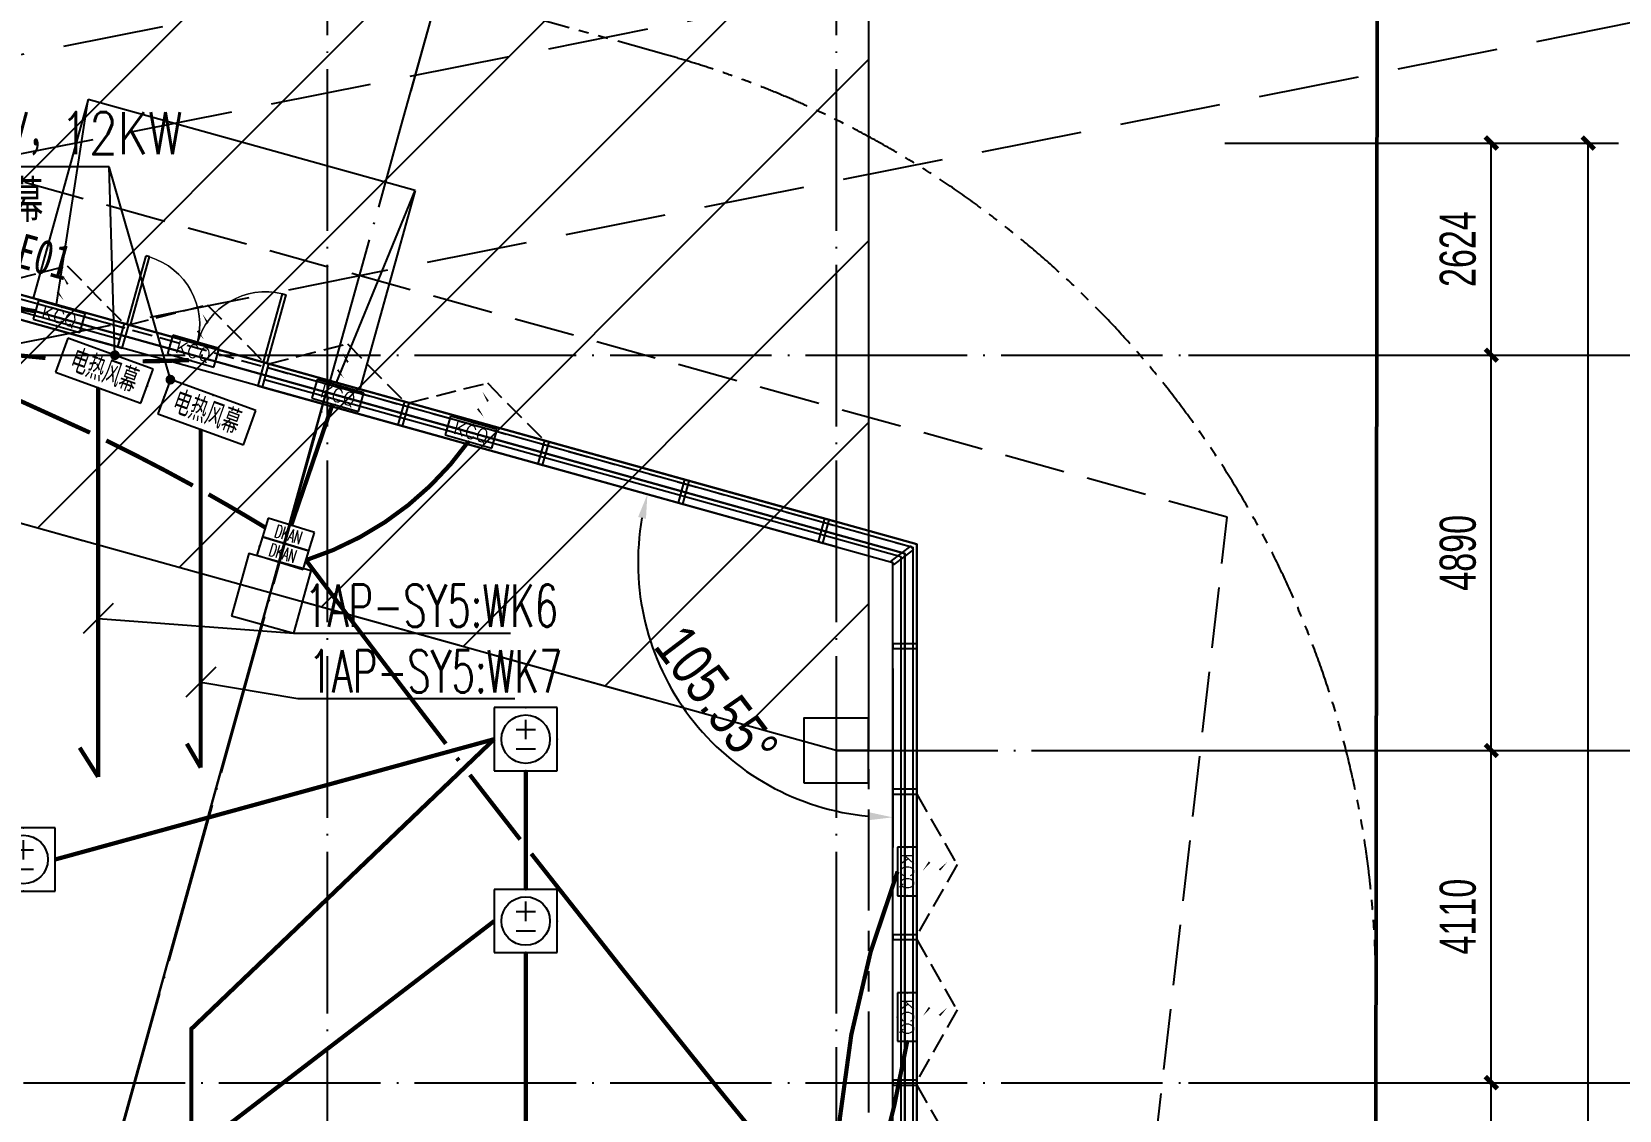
# Model space of a CAD drawing. Extents: x -233336 to 840473, y -28113 to 330904.
# Drawn here: x 105943 to 125593, y 31460 to 44801 of the extents above; entities that cross this region are included whole.
import ezdxf
from ezdxf.enums import TextEntityAlignment as Align
from ezdxf.xclip import XClip

# ---------------------------------------------------------------- set-up
doc = ezdxf.new("R2010")
doc.units = 0
doc.header["$LTSCALE"] = 1000
doc.header["$XCLIPFRAME"] = 2
for name, pattern in [('104-14# 核心筒$0$DOTE', [2.42, 2, -0.2, 0.02, -0.2]), ('14#楼幕墙$0$DASH', [0.35, 0.25, -0.1]), ('DASH', [0.35, 0.25, -0.1]), ('X-104 14#平面$0$$0$DASH', [0.35, 0.25, -0.1]), ('X-104 14#平面$0$109 3#平面$0$DASH', [0.35, 0.25, -0.1]), ('X-104 14#平面$0$DASH', [0.35, 0.25, -0.1]), ('X-104 14#平面$0$PHANTOM2', [1.25, 0.625, -0.125, 0.125, -0.125, 0.125, -0.125])]:
    doc.linetypes.add(name, pattern=pattern)
doc.layers.get('0').update_dxf_attribs({"linetype": 'CONTINUOUS'})
doc.layers.get('Defpoints').update_dxf_attribs({"linetype": 'CONTINUOUS'})
for name, color, linetype in [('104-14# 核心筒$0$01-标注_轴线坐标', 8, 'CONTINUOUS'), ('104-14# 核心筒$0$A_AXIS-轴线', 8, '104-14# 核心筒$0$DOTE'), ('104-14# 核心筒$0$A_STR-砼柱', 8, 'CONTINUOUS'), ('14#楼幕墙$0$A-C_玻璃幕墙', 8, 'CONTINUOUS'), ('14#楼幕墙$0$A-C_窗', 8, 'CONTINUOUS'), ('14#楼幕墙$0$A-C_门', 8, 'CONTINUOUS'), ('DIM-动力', 80, 'CONTINUOUS'), ('DIM-插座', 80, 'CONTINUOUS'), ('EQUIP-动力', 80, 'CONTINUOUS'), ('WIRE-动力控制', 160, 'DASH'), ('WIRE-插座', 160, 'CONTINUOUS'), ('X-104 14#平面$0$01-标注_尺寸', 8, 'CONTINUOUS'), ('X-104 14#平面$0$02-TEXT_标注', 9, 'CONTINUOUS'), ('X-104 14#平面$0$02-TEXT_门窗', 9, 'CONTINUOUS'), ('X-104 14#平面$0$A-C_玻璃幕墙', 8, 'CONTINUOUS'), ('X-104 14#平面$0$A-C_门', 8, 'CONTINUOUS'), ('X-104 14#平面$0$A-E_楼梯', 8, 'CONTINUOUS'), ('X-104 14#平面$0$A-O_屋面', 8, 'CONTINUOUS'), ('X-104 14#平面$0$A-SUR_吊顶', 8, 'CONTINUOUS'), ('X-104 14#平面$0$A-TECH_结构', 8, 'CONTINUOUS'), ('X-104 14#平面$0$A_STR-砼柱', 8, 'CONTINUOUS')]:
    doc.layers.add(name, color=color, linetype=linetype)
doc.layers.add('14#楼幕墙$0$04-不打印_辅助线', color=8, linetype='CONTINUOUS', plot=False)
doc.layers.add('X-104 14#平面$0$降板', color=8, linetype='CONTINUOUS', plot=False)
doc.layers.add('X-104 14#平面$0$000套内', color=8, linetype='CONTINUOUS', lineweight=30)
doc.layers.add('X-104 14#平面$0$road', color=8, linetype='CONTINUOUS', lineweight=50)
doc.styles.add('104-14# 核心筒$0$_TCH_DIM_T3', font='ros.shx', dxfattribs={"width": 0.705882, "bigfont": 'jd.shx'})
doc.styles.add('_TEL_DIM', font='ROMANS2', dxfattribs={"width": 0.8, "height": 3.5, "bigfont": 'HZDF2'})
doc.styles.get("Standard").update_dxf_attribs({"font": 'GBENOR', "bigfont": 'GBCBIG'})
doc.styles.add('X-104 14#平面$0$_TCH_DIM_T3', font='ros.shx', dxfattribs={"width": 0.8, "bigfont": 'jd.shx'})
doc.styles.add('X-104 14#平面$0$_TCH_WINDOW', font='STXIHEI.TTF', dxfattribs={"width": 0.75, "height": 3.5})
doc.dimstyles.new('104-14# 核心筒$0$_TCH_ARCH&&150', dxfattribs={"dimtxt": 446.25, "dimasz": 150, "dimexe": 375, "dimexo": 450, "dimgap": 189.375, "dimtad": 1, "dimdec": 0, "dimzin": 0, "dimdsep": 46, "dimtxsty": '104-14# 核心筒$0$_TCH_DIM_T3', "dimblk": '104-14# 核心筒$0$_ArchTick', "dimcen": 0.09, "dimclrt": 7, "dimazin": 2, "dimtfac": 1, "dimtdec": 0, "dimtix": 1, "dimtmove": 2, "dimatfit": 3, "dimfxl": 0, "dimtolj": 1, "dimtzin": 0, "dimarcsym": 0})
doc.dimstyles.new('X-104 14#平面$0$_TCH_ARROW&&150', dxfattribs={"dimtxt": 525, "dimasz": 300, "dimexe": 375, "dimexo": 450, "dimgap": 150, "dimtad": 1, "dimdec": 0, "dimzin": 0, "dimdsep": 46, "dimtxsty": 'X-104 14#平面$0$_TCH_DIM_T3', "dimcen": 0.09, "dimclrt": 7, "dimazin": 2, "dimtfac": 1, "dimtdec": 0, "dimtix": 1, "dimtmove": 2, "dimatfit": 3, "dimfxl": 0, "dimtolj": 1, "dimtzin": 0, "dimarcsym": 0})

# ---------------------------------------------------------------- blocks, each defined once
blk = doc.blocks.new('14#楼幕墙$0$A$C38D07553')
blk.add_lwpolyline([(-60, -300), (0, -300), (0, 0), (-60, 0)], close=True)
blk = doc.blocks.new('14#楼幕墙$0$A$C385D642F')
for p, rotation in [((107006, 41804), 164.4518981662328), ((108740, 41321), 164.4518981662328), ((110475, 40839), 164.4518981662328), ((112209, 40356), 164.4518981662328), ((113943, 39874), 164.4518981662328), ((115677, 39391), 164.4518981662328), ((116582, 39158), 127.2259490831058), ((116600, 38130), 90), ((116600, 36330), 90), ((116600, 34530), 90), ((116600, 32730), 90)]:
    blk.add_blockref('14#楼幕墙$0$A$C38D07553', p, dxfattribs=dict(rotation=rotation))
blk = doc.blocks.new('14#楼幕墙$0$A$C22714246')
at = {"linetype": '14#楼幕墙$0$DASH'}
blk.add_lwpolyline([(1740, 497), (870, 0), (0, 497)], dxfattribs=at)
at = {"layer": '14#楼幕墙$0$A-C_玻璃幕墙', "color": 1}
blk.add_lwpolyline([(899, 122, 0, 25, 0), (802, 217, 0, 0, 0), (900, 340, 25, 0, 0), (796, 422, 0, 0, 0)], format="xyseb", dxfattribs=at)
blk = doc.blocks.new('14#楼幕墙$0$$DorLib2D$00000002')
for p, q in [((-0.5, 0), (-0.5, 0.4875)), ((-0.475, 0.4875), (-0.5, 0.4875)), ((-0.475, 0), (-0.475, 0.4875)), ((0.475, 0), (0.475, 0.4875)), ((0.475, 0.4875), (0.5, 0.4875)), ((0.5, 0), (0.5, 0.4875)), ((-0.5, 0), (-0.475, 0)), ((0.5, 0), (0.475, 0))]:
    blk.add_line(p, q)
at = {"lineweight": 13}
for centre, start, end in [((-0.4875, 0), 0, 88.53072), ((0.4875, 0), 91.46928, 180)]:
    blk.add_arc(centre, 0.4875, start, end, dxfattribs=at)
blk = doc.blocks.new('14#楼幕墙')
at = {"layer": '14#楼幕墙$0$A-C_玻璃幕墙'}
for p, q in [((99065, 43424), (116900, 38462)), ((101021, 42673), (107033, 41000)), ((101062, 42817), (107073, 41144)), ((100995, 42576), (107006, 40904)), ((108825, 40501), (116700, 38310)), ((108865, 40646), (116850, 38424)), ((108798, 40405), (116600, 38234)), ((116850, 38424), (116850, 26430)), ((116900, 38462), (116900, 10380)), ((116600, 20970), (116600, 38234)), ((116700, 38310), (116700, 26430))]:
    blk.add_line(p, q, dxfattribs=at)
at = {"layer": '14#楼幕墙$0$04-不打印_辅助线', "rotation": 164.451898166205}
blk.add_blockref('14#楼幕墙$0$A$C22714246', (108954, 41188), dxfattribs=at)
at = {"layer": '14#楼幕墙$0$A-C_玻璃幕墙'}
blk.add_blockref('14#楼幕墙$0$A$C385D642F', (0, -900), dxfattribs=at)
at = {"layer": '14#楼幕墙$0$A-C_窗'}
for p, rotation in [((107220, 41671), 164.4518981662085), ((110688, 40706), 164.4518981662085), ((112422, 40223), 164.4518981662085), ((117397, 33630), 90), ((117397, 31830), 90), ((117397, 30030), 90)]:
    blk.add_blockref('14#楼幕墙$0$A$C22714246', p, dxfattribs=dict(at, rotation=rotation))
at = {"layer": '14#楼幕墙$0$A-C_门', "xscale": -1800, "yscale": -1800, "zscale": 100, "rotation": 164.4499999999938}
blk.add_blockref('14#楼幕墙$0$$DorLib2D$00000002', (107990, 40941), dxfattribs=at)
blk = doc.blocks.new('104-14# 核心筒$0$_ArchTick')
at = {"color": 0, "linetype": 'ByBlock', "const_width": 0.4}
blk.add_lwpolyline([(-0.5, -0.5), (0.5, 0.5)], dxfattribs=at)
blk = doc.blocks.new('*D289')
at = {"layer": '104-14# 核心筒$0$01-标注_轴线坐标', "color": 0, "lineweight": -2}
for p, q in [((120710, 43424), (125585, 43424)), ((125210, -2200), (125210, 43424)), ((120710, -2200), (125585, -2200))]:
    blk.add_line(p, q, dxfattribs=at)
at = {"layer": 'Defpoints', "color": 0}
for p in [(120260, 43424), (125210, 43424), (120260, -2200)]:
    blk.add_point(p, dxfattribs=at)
at = {"layer": '104-14# 核心筒$0$01-标注_轴线坐标', "color": 0, "lineweight": -2, "xscale": 150, "yscale": 150, "zscale": 150}
for p, rotation in [((125210, 43424), 90), ((125210, -2200), 270)]:
    blk.add_blockref('104-14# 核心筒$0$_ArchTick', p, dxfattribs=dict(at, rotation=rotation))
at = {"layer": '104-14# 核心筒$0$01-标注_轴线坐标', "color": 7, "insert": (124797, 20612), "char_height": 446.2, "attachment_point": 5, "rotation": 90, "style": '104-14# 核心筒$0$_TCH_DIM_T3'}
blk.add_mtext('\\A1;45624', dxfattribs=at)
blk = doc.blocks.new('*D298')
at = {"layer": '104-14# 核心筒$0$01-标注_轴线坐标', "color": 0, "lineweight": -2}
for p, q in [((120710, 31800), (124385, 31800)), ((124010, 29185), (124010, 31800)), ((120710, 29185), (124385, 29185))]:
    blk.add_line(p, q, dxfattribs=at)
at = {"layer": 'Defpoints', "color": 0}
for p in [(120260, 31800), (124010, 31800), (120260, 29185)]:
    blk.add_point(p, dxfattribs=at)
at = {"layer": '104-14# 核心筒$0$01-标注_轴线坐标', "color": 0, "lineweight": -2, "xscale": 150, "yscale": 150, "zscale": 150}
for p, rotation in [((124010, 31800), 90), ((124010, 29185), 270)]:
    blk.add_blockref('104-14# 核心筒$0$_ArchTick', p, dxfattribs=dict(at, rotation=rotation))
at = {"layer": '104-14# 核心筒$0$01-标注_轴线坐标', "color": 7, "insert": (123597, 30492), "char_height": 446.2, "attachment_point": 5, "rotation": 90, "style": '104-14# 核心筒$0$_TCH_DIM_T3'}
blk.add_mtext('\\A1;2615', dxfattribs=at)
blk = doc.blocks.new('*D299')
at = {"layer": '104-14# 核心筒$0$01-标注_轴线坐标', "color": 0, "lineweight": -2}
for p, q in [((120710, 35910), (124385, 35910)), ((124010, 31800), (124010, 35910)), ((120710, 31800), (124385, 31800))]:
    blk.add_line(p, q, dxfattribs=at)
at = {"layer": 'Defpoints', "color": 0}
for p in [(120260, 35910), (124010, 35910), (120260, 31800)]:
    blk.add_point(p, dxfattribs=at)
at = {"layer": '104-14# 核心筒$0$01-标注_轴线坐标', "color": 0, "lineweight": -2, "xscale": 150, "yscale": 150, "zscale": 150}
for p, rotation in [((124010, 35910), 90), ((124010, 31800), 270)]:
    blk.add_blockref('104-14# 核心筒$0$_ArchTick', p, dxfattribs=dict(at, rotation=rotation))
at = {"layer": '104-14# 核心筒$0$01-标注_轴线坐标', "color": 7, "insert": (123597, 33855), "char_height": 446.2, "attachment_point": 5, "rotation": 90, "style": '104-14# 核心筒$0$_TCH_DIM_T3'}
blk.add_mtext('\\A1;4110', dxfattribs=at)
blk = doc.blocks.new('*D300')
at = {"layer": '104-14# 核心筒$0$01-标注_轴线坐标', "color": 0, "lineweight": -2}
for p, q in [((120710, 40800), (124385, 40800)), ((124010, 35910), (124010, 40800)), ((120710, 35910), (124385, 35910))]:
    blk.add_line(p, q, dxfattribs=at)
at = {"layer": 'Defpoints', "color": 0}
for p in [(120260, 40800), (124010, 40800), (120260, 35910)]:
    blk.add_point(p, dxfattribs=at)
at = {"layer": '104-14# 核心筒$0$01-标注_轴线坐标', "color": 0, "lineweight": -2, "xscale": 150, "yscale": 150, "zscale": 150}
for p, rotation in [((124010, 40800), 90), ((124010, 35910), 270)]:
    blk.add_blockref('104-14# 核心筒$0$_ArchTick', p, dxfattribs=dict(at, rotation=rotation))
at = {"layer": '104-14# 核心筒$0$01-标注_轴线坐标', "color": 7, "insert": (123597, 38355), "char_height": 446.2, "attachment_point": 5, "rotation": 90, "style": '104-14# 核心筒$0$_TCH_DIM_T3'}
blk.add_mtext('\\A1;4890', dxfattribs=at)
blk = doc.blocks.new('*D301')
at = {"layer": '104-14# 核心筒$0$01-标注_轴线坐标', "color": 0, "lineweight": -2}
for p, q in [((120710, 43424), (124385, 43424)), ((124010, 40800), (124010, 43424)), ((120710, 40800), (124385, 40800))]:
    blk.add_line(p, q, dxfattribs=at)
at = {"layer": 'Defpoints', "color": 0}
for p in [(120260, 43424), (124010, 43424), (120260, 40800)]:
    blk.add_point(p, dxfattribs=at)
at = {"layer": '104-14# 核心筒$0$01-标注_轴线坐标', "color": 0, "lineweight": -2, "xscale": 150, "yscale": 150, "zscale": 150}
for p, rotation in [((124010, 43424), 90), ((124010, 40800), 270)]:
    blk.add_blockref('104-14# 核心筒$0$_ArchTick', p, dxfattribs=dict(at, rotation=rotation))
at = {"layer": '104-14# 核心筒$0$01-标注_轴线坐标', "color": 7, "insert": (123597, 42112), "char_height": 446.2, "attachment_point": 5, "rotation": 90, "style": '104-14# 核心筒$0$_TCH_DIM_T3'}
blk.add_mtext('\\A1;2624', dxfattribs=at)
blk = doc.blocks.new('_FZHK')
blk.add_lwpolyline([(-0.5, -0.5), (0.5, -0.5), (0.5, 0.5), (-0.5, 0.5)], close=True)
blk = doc.blocks.new('*D302')
at = {"layer": '104-14# 核心筒$0$01-标注_轴线坐标', "color": 0, "lineweight": -2}
for p, q in [((86294, 50843), (87601, 55539)), ((87500, 55178), (111844, 48405)), ((110638, 44069), (111944, 48766))]:
    blk.add_line(p, q, dxfattribs=at)
at = {"layer": 'Defpoints', "color": 0}
for p in [(86174, 50409), (111844, 48405), (110517, 43636)]:
    blk.add_point(p, dxfattribs=at)
at = {"layer": '104-14# 核心筒$0$01-标注_轴线坐标', "color": 0, "lineweight": -2, "xscale": 150, "yscale": 150, "zscale": 150}
for p, rotation in [((87500, 55178), 164.4518973649167), ((111844, 48405), 344.4518973649167)]:
    blk.add_blockref('104-14# 核心筒$0$_ArchTick', p, dxfattribs=dict(at, rotation=rotation))
at = {"layer": '104-14# 核心筒$0$01-标注_轴线坐标', "color": 7, "insert": (99783, 52189), "char_height": 446.2, "attachment_point": 5, "rotation": 344.4519, "style": '104-14# 核心筒$0$_TCH_DIM_T3'}
blk.add_mtext('\\A1;25268', dxfattribs=at)
blk = doc.blocks.new('*D305')
at = {"layer": '104-14# 核心筒$0$01-标注_轴线坐标', "color": 0, "lineweight": -2}
for p, q in [((101239, 46685), (102224, 50225)), ((102123, 49864), (111522, 47249)), ((110638, 44069), (111623, 47610))]:
    blk.add_line(p, q, dxfattribs=at)
at = {"layer": 'Defpoints', "color": 0}
for p in [(111522, 47249), (101118, 46251), (110517, 43636)]:
    blk.add_point(p, dxfattribs=at)
at = {"layer": '104-14# 核心筒$0$01-标注_轴线坐标', "color": 0, "lineweight": -2, "xscale": 150, "yscale": 150, "zscale": 150}
for p, rotation in [((102123, 49864), 164.4518973650898), ((111522, 47249), 344.4518973650898)]:
    blk.add_blockref('104-14# 核心筒$0$_ArchTick', p, dxfattribs=dict(at, rotation=rotation))
at = {"layer": '104-14# 核心筒$0$01-标注_轴线坐标', "color": 7, "insert": (106933, 48954), "char_height": 446.2, "attachment_point": 5, "rotation": 344.4519, "style": '104-14# 核心筒$0$_TCH_DIM_T3'}
blk.add_mtext('\\A1;9756', dxfattribs=at)
blk = doc.blocks.new('X-104 14#平面$0$A$C37635F05')
at = {"layer": 'X-104 14#平面$0$A_STR-砼柱'}
blk.add_lwpolyline([(0, 38429), (-16626, 43055), (-19582, 32432), (-19871, 32512), (-16835, 43424), (0, 38740)], close=True, dxfattribs=at)
blk = doc.blocks.new('*D198')
at = {"layer": 'Defpoints', "color": 0}
for p in [(115771, 38465), (116600, 38234), (116600, 37373), (113632, 37175)]:
    blk.add_point(p, dxfattribs=at)
at = {"layer": 'X-104 14#平面$0$01-标注_尺寸', "color": 0, "lineweight": -2}
for p, q in [((115337, 38586), (113203, 39180)), ((116600, 36923), (116600, 34708))]:
    blk.add_line(p, q, dxfattribs=at)
blk.add_arc((116600, 38234), 3152, 169.9077, 264.5442, dxfattribs=at)
at = {"layer": 'X-104 14#平面$0$01-标注_尺寸', "color": 0}
for points in [[(113449, 38798), (113546, 38775), (113564, 39079)], [(116303, 35147), (116298, 35047), (116600, 35083)]]:
    blk.add_solid(points, dxfattribs=at)
at = {"layer": 'X-104 14#平面$0$01-标注_尺寸', "color": 7, "insert": (114419, 36577), "char_height": 525, "attachment_point": 5, "rotation": 307.2259, "style": 'X-104 14#平面$0$_TCH_DIM_T3'}
blk.add_mtext('\\A1;105.55%%d', dxfattribs=at)
blk = doc.blocks.new('X-104 14#平面$0$$DorLib2D$00000002')
for p, q in [((-0.5, 0), (-0.5, 0.4875)), ((-0.475, 0.4875), (-0.5, 0.4875)), ((-0.475, 0), (-0.475, 0.4875)), ((0.475, 0), (0.475, 0.4875)), ((0.475, 0.4875), (0.5, 0.4875)), ((0.5, 0), (0.5, 0.4875)), ((-0.5, 0), (-0.475, 0)), ((0.5, 0), (0.475, 0))]:
    blk.add_line(p, q)
at = {"lineweight": 13}
for centre, start, end in [((-0.4875, 0), 0, 88.53072), ((0.4875, 0), 91.46928, 180)]:
    blk.add_arc(centre, 0.4875, start, end, dxfattribs=at)
blk = doc.blocks.new('$equip$00001344')
for p, q in [((0.65, 0.65), (-0.65, 0.65)), ((-0.65, 0.65), (-0.65, -0.65)), ((0, 0), (0, 0.4)), ((0.65, -0.65), (0.65, 0.65)), ((-0.2, 0.2), (0.2, 0.2)), ((-0.2, -0.2), (0.2, -0.2)), ((-0.65, -0.65), (0.65, -0.65))]:
    blk.add_line(p, q)
blk.add_circle((0, 0), 0.5)
for p in [(0, 0.65), (-0.65, 0), (0.65, 0), (0, -0.65)]:
    blk.add_point(p)
at = {"flags": 9}
blk.add_attdef('A', (0, 0), '', height=0.00002, dxfattribs=at)
blk = doc.blocks.new('$equip$00001816')
for p, q in [((0.75, 0.6), (-0.75, 0.6)), ((-0.75, 0.6), (-0.75, 0)), ((0.75, 0), (0.75, 0.6)), ((-0.75, 0), (0.75, 0))]:
    blk.add_line(p, q)
for p in [(0, 0.6), (-0.75, 0.3), (0.75, 0.3), (0, 0)]:
    blk.add_point(p)
at = {"color": 7, "style": '_TEL_DIM'}
blk.add_attdef('$TEXT$', text='', height=0.4, dxfattribs=at).set_placement((0, 0.3), align=Align.MIDDLE_CENTER)
at = {"color": 7, "style": '_TEL_DIM', "flags": 1}
blk.add_attdef('A', text='', height=0.00002, dxfattribs=at).set_placement((0, 0), align=Align.MIDDLE_CENTER)
blk = doc.blocks.new('104-14# 核心筒')
at = {"layer": '104-14# 核心筒$0$01-标注_轴线坐标'}
for p, q in [((110517.7, 43638.1), (112126, 49418.5)), ((120259.9, 40800), (126259.9, 40800)), ((120259.9, 35910.4), (126259.9, 35910.4)), ((120259.9, 31800), (126259.9, 31800))]:
    blk.add_line(p, q, dxfattribs=at)
at = {"layer": '104-14# 核心筒$0$A_AXIS-轴线'}
for p, q in [((109600, 54018.4), (109600, -8545.1)), ((115900, 54018.4), (115900, -8545.1)), ((115900, 35910.4), (84750.2, 44577.1)), ((104400, 21650), (110517.1, 43636)), ((-24839, 40800), (120259.9, 40800)), ((-24839, 31800), (120259.9, 31800))]:
    blk.add_line(p, q, dxfattribs=at)
blk.add_lwpolyline([(115900, 35910.4), (120259.9, 35910.4)], dxfattribs=at)
at = {"layer": '104-14# 核心筒$0$A_STR-砼柱', "xscale": 800.0000000000091, "yscale": 800.0000000000091, "zscale": 800.0000000000091, "rotation": 344.4518973650896}
blk.add_blockref('_FZHK', (108908.8, 37855.5), dxfattribs=at)
at = {"layer": '104-14# 核心筒$0$A_STR-砼柱', "xscale": 800, "yscale": 800, "zscale": 800}
blk.add_blockref('_FZHK', (115900, 35910.4), dxfattribs=at)
at = {"layer": '104-14# 核心筒$0$01-标注_轴线坐标'}
for p1, p2, distance, text, picture, middle in [((86173.5, 50409), (110517.1, 43636), 4950, '25268', '*D302', (99782.7, 52188.8)), ((101117.9, 46251.1), (110517.1, 43636), 3750, '9756', '*D305', (106933.3, 48953.7)), ((120259.9, -2200), (120259.9, 43424.4), -4950, '45624', '*D289', (124797.4, 20612.2)), ((120259.9, 40800), (120259.9, 43424.4), -3750, '2624', '*D301', (123597.4, 42112.2)), ((120259.9, 35910.4), (120259.9, 40800), -3750, '4890', '*D300', (123597.4, 38355.2)), ((120259.9, 31800), (120259.9, 35910.4), -3750, '4110', '*D299', (123597.4, 33855.2)), ((120259.9, 29184.9), (120259.9, 31800), -3750, '2615', '*D298', (123597.4, 30492.4))]:
    dim = blk.add_aligned_dim(p1=p1, p2=p2, distance=distance, text=text, dimstyle='104-14# 核心筒$0$_TCH_ARCH&&150', dxfattribs=at)
    dim.commit()
    dim.dimension.update_dxf_attribs({"geometry": picture, "text_midpoint": middle})
blk = doc.blocks.new('X-104 14#平面')
at = {"layer": 'X-104 14#平面$0$降板'}
h = blk.add_hatch(dxfattribs=at)
h.set_pattern_fill('ANSI31', color=256, scale=1000)
h.set_pattern_definition([(45, (0, 0), (-1122.532, 1122.532), [])])
h.paths.add_polyline_path([(86400, 51400), (92100, 51400), (92100, 55283.2), (94608.8, 59227.5), (104902.6, 52680), (116300, 52680), (116300, 35910.4), (115900, 35910.4), (99509.6, 40470.7), (97097.2, 31800), (84844.4, 35209.1), (86191.6, 40051.1), (83500, 40800), (86400, 48900)])
at = {"layer": 'X-104 14#平面$0$000套内'}
for points in [[(96133, 32326.4), (85535.9, 35276.2), (87132.4, 41014.3), (83542.7, 42013), (76213.2, 35359.5), (78361.9, 32992.5), (77623.6, 32254.2), (95700, 14177.8), (95700, 21400), (113750, 21400), (113750, 26000), (116750.2, 26000), (116750.2, 38348.2), (99169.4, 43239.7)], [(116750.2, 38348.2), (109586.6, 40341.4), (104316.5, 21400), (113750, 21400), (113750, 26000), (116750.2, 26000)]]:
    blk.add_lwpolyline(points, close=True, dxfattribs=at)
at = {"layer": 'X-104 14#平面$0$02-TEXT_标注', "linetype": 'X-104 14#平面$0$DASH', "ltscale": 5}
for points in [[(99474, 43258.8), (130781.1, 49484.6)], [(102044.3, 42543.6), (133351.4, 48769.5)], [(132660.8, 46287.2), (101353.7, 40061.4)]]:
    blk.add_lwpolyline(points, dxfattribs=at)
at = {"layer": 'X-104 14#平面$0$A-C_玻璃幕墙'}
blk.add_lwpolyline([(-1359, -2200), (108091.7, -2200), (111291.5, 2370.2), (113380.4, 907.7), (115789.3, 4348.2), (113700.6, 5810.6), (116900.2, 10380.5), (116900.2, 38462.2), (99065.1, 43424.4), (96015.6, 32464.2), (85707.2, 35332.3), (87317.1, 41118.6), (83503.2, 42179.7), (66340.6, 26600), (4762.5, 26600)], close=True, dxfattribs=at)
at = {"layer": 'X-104 14#平面$0$A-E_楼梯'}
for p, q in [((106643, 43962.9), (105959.5, 41506.2)), ((106248.5, 41425.8), (106643, 43962.9)), ((110689.3, 42837.1), (106643, 43962.9)), ((109716.8, 40460.8), (110689.3, 42837.1)), ((110689.3, 42837.1), (110005.8, 40380.4)), ((110005.8, 40380.4), (105959.5, 41506.2))]:
    blk.add_line(p, q, dxfattribs=at)
at = {"layer": 'X-104 14#平面$0$A-O_屋面', "linetype": 'X-104 14#平面$0$PHANTOM2', "ltscale": 2}
blk.add_lwpolyline([(116300, 1125.5), (112466, -2800), (-12111.5, -2800), (-10903.8, 3413.1), (-11202.5, 3471.2), (-4857, 36100), (58808.6, 36100), (74837.7, 49550), (86050, 49550), (86050, 51700), (92100, 51702), (92100, 55283.2), (94608.8, 59227.5), (95621.4, 58583.5), (95782.4, 58836.6), (99791.5, 56286.5), (107067.8, 54161.9), (111100, 54161.9), (111100, 52680), (116300, 52680)], close=True, dxfattribs=at)
at = {"layer": 'X-104 14#平面$0$A-SUR_吊顶', "linetype": 'X-104 14#平面$0$PHANTOM2'}
blk.add_line((113798.1, 44515.2), (105008, 46960.9), dxfattribs=at)
at = {"layer": 'X-104 14#平面$0$A-SUR_吊顶', "linetype": 'X-104 14#平面$0$109 3#平面$0$DASH', "ltscale": 3}
blk.add_lwpolyline([(109062.3, -4432.1), (119297.3, 10714.5), (117562.9, 11100.5), (120741.8, 38794.6), (99426.9, 44725), (92631.2, 20300), (86987.2, 20300), (86987.2, 21500), (8392.2, 21500), (5688.7, 8781.2), (-2733.6, 10571.4), (-6009.8, -4841.7), (40178.1, -2825.1), (39845.1, -4916.4), (83845.6, -2647.5)], close=True, dxfattribs=at)
at = {"layer": 'X-104 14#平面$0$A-SUR_吊顶', "linetype": 'X-104 14#平面$0$PHANTOM2'}
blk.add_arc((110581.5, 32954.3), 12000, 359.9373, 74.4519, dxfattribs=at)
at = {"layer": 'X-104 14#平面$0$A-TECH_结构', "linetype": 'X-104 14#平面$0$$0$DASH'}
blk.add_lwpolyline([(87207.3, 41097.2), (85610.8, 35359.1), (96063.8, 32450.8), (99099.8, 43362.9), (116850.2, 38424.2), (116850.2, 10396.2), (108065.7, -2149.5), (-1297.3, -2149.5), (4803.7, 26550), (66359.9, 26550), (83516.4, 42124.1)], close=True, dxfattribs=at)
at = {"layer": 'X-104 14#平面$0$road'}
blk.add_line((122540.3, -4713.6), (122599.5, 49385.3), dxfattribs=at)
at = {"layer": 'X-104 14#平面$0$降板'}
blk.add_lwpolyline([(86400, 51400), (92100, 51400), (92100, 55283.2), (94608.8, 59227.5), (104902.6, 52680), (116300, 52680), (116300, 35910.4), (115900, 35910.4), (99509.6, 40470.7), (97097.2, 31800), (84844.4, 35209.1), (86191.6, 40051.1), (83500, 40800), (86400, 48900)], close=True, dxfattribs=at)
ref = blk.add_blockref('104-14# 核心筒', (0, 0))
XClip(ref).set_block_clipping_path([(-38664.3623821461, -25500), (139216.5485069363, 330900)])
for name, p in [('14#楼幕墙', (0, 0)), ('X-104 14#平面$0$A$C37635F05', (115900, 0))]:
    blk.add_blockref(name, p)
at = {"layer": 'X-104 14#平面$0$A-C_门', "xscale": -1800, "yscale": 1800, "zscale": 100, "rotation": 344.4499999999939}
blk.add_blockref('X-104 14#平面$0$$DorLib2D$00000002', (107989.9, 40941.3), dxfattribs=at)
at = {"layer": 'X-104 14#平面$0$02-TEXT_门窗', "style": 'X-104 14#平面$0$_TCH_WINDOW', "width": 0.75}
blk.add_text('MQ-E01', height=428.14, rotation=344.4519, dxfattribs=at).set_placement((105092.3, 42074.6))
at = {"layer": 'X-104 14#平面$0$01-标注_尺寸'}
dim = blk.add_angular_dim_3p(base=(113631.7, 37175.2), center=(116600.2, 38234.3), p1=(115770.6, 38465.1), p2=(116600.2, 37373.1), text='105.55%%d', dimstyle='X-104 14#平面$0$_TCH_ARROW&&150', dxfattribs=at)
dim.commit()
dim.dimension.update_dxf_attribs({"geometry": '*D198', "text_midpoint": (114419.1, 36577.2)})

msp = doc.modelspace()

# ---------------------------------------------------------------- linework, layer by layer
at = {"layer": 'DIM-动力', "color": 80}
for p, q in [((106901.3, 43128.5), (104347.8, 43128.5)), ((106972.8, 40800), (106901.3, 43128.5)), ((107659.4, 40497.2), (106901.3, 43128.5))]:
    msp.add_line(p, q, dxfattribs=at)
at = {"layer": 'DIM-动力', "color": 80, "const_width": 60}
for points in [[(106973.7, 40770, 1), (106971.9, 40830, 1)], [(107667.7, 40468.4, 1), (107651.1, 40526.1, 1)]]:
    msp.add_lwpolyline(points, format="xyb", close=True, dxfattribs=at)
at = {"layer": 'DIM-插座', "color": 80}
for p, q in [((106950.5, 37728.6), (106579.2, 37357.3)), ((108220.4, 36938.9), (107849.2, 36567.7))]:
    msp.add_line(p, q, dxfattribs=at)
for points in [[(106764.9, 37542.9), (109187, 37362.9)], [(109187, 37362.9), (111871, 37362.9)], [(108034.8, 36753.3), (109238.6, 36552)], [(109238.6, 36552), (111922.7, 36552)]]:
    msp.add_lwpolyline(points, dxfattribs=at)
at = {"layer": 'WIRE-动力控制', "color": 160, "const_width": 52.5}
for points in [[(107919.3, 23348.4), (107919.3, 32466.2), (111667.9, 36050)], [(108186, 31133.3), (111667.9, 33800)]]:
    msp.add_lwpolyline(points, dxfattribs=at)
at = {"layer": 'WIRE-插座', "color": 160, "const_width": 52.5}
for points in [[(105988.4, 41342.5, 0.0559996), (104001.4, 41550.8)], [(104147.6, 41050.7, 0.0344273), (106113.6, 40764.9, 0.0344273)], [(107315.7, 40724.1, 0.0099212), (107888.6, 40739.9)], [(109337.4, 38264.2, 0.1608482), (111349, 39732.3)], [(116660.2, 34412.9, 0.0935774), (115900, 30304.9)], [(116200, 29963.8, 0.0320742), (116780.2, 32312.9)]]:
    msp.add_lwpolyline(points, format="xyb", dxfattribs=at)
at = {"layer": 'WIRE-插座', "const_width": 52.5}
for points in [[(106664.3, 39841.6, 0.0276298), (104138, 40881.9)], [(107937.1, 39187.4, 0.0122093), (106865.2, 39744.5, 0.0122093)], [(108833.4, 38668.6, 0.0082094), (108132.2, 39078.7, 0.0082094)], [(109337.4, 38264.2, 0.0029807), (111069.2, 35993, 0.0029807)], [(111205.7, 35816.5, 0.0000417), (111230.1, 35784.9, 0.0000417)], [(111366.7, 35608.6, 0.0010571), (111989, 34809.4, 0.0010571)], [(112126.9, 34633.2, 0.0057917), (115600, 30304.9)]]:
    msp.add_lwpolyline(points, format="xyb", dxfattribs=at)
at = {"layer": 'WIRE-插座', "color": 160, "const_width": 52.5}
for points in [[(106764.9, 40396.7), (106764.9, 40028.2)], [(109155.3, 38696), (109667.4, 40195.4)], [(106764.9, 40028.2), (106764.9, 35584.1)], [(108034.8, 39882.4), (108034.8, 35698.3)], [(106233.2, 34561.8), (111667.9, 36050)], [(106764.9, 35584.1), (106536.9, 35944.9)], [(108034.8, 35698.3), (107862.8, 35994.6)], [(112057.9, 34190), (112057.9, 35660)], [(112057.9, 30590), (112057.9, 33410)]]:
    msp.add_lwpolyline(points, dxfattribs=at)

# ---------------------------------------------------------------- block references
msp.add_blockref('X-104 14#平面', (0, 0))
at = {"layer": 'EQUIP-动力', "color": 80}
for p, xscale, yscale, zscale, rotation in [((106249.5, 41164.2), 399.9999999999999, 399.9999999999999, 399.9999999999999, 344.0754986421998), ((107910.5, 40733.7), 399.9999999999999, 399.9999999999999, 399.9999999999999, 344.0754986421998), ((109699.6, 40186.3), 399.9999999999999, 399.9999999999999, 399.9999999999999, 344.0754986421998), ((111349, 39732.3), 399.9999999999999, 399.9999999999999, 399.9999999999999, 344.0754986421998), ((116660.2, 34412.9), 400, 400, 400, 270), ((116660.2, 32612.9), 400, 400, 400, 270)]:
    msp.add_blockref('$equip$00001816', p, dxfattribs=dict(at, xscale=xscale, yscale=yscale, zscale=zscale, rotation=rotation)).add_auto_attribs({'$TEXT$': 'KCQ'})
ref = msp.add_blockref('$equip$00001816', (106764.9, 40396.7), dxfattribs=dict(at, xscale=750, yscale=750, zscale=750, rotation=340.0687414047566))
ref.add_attrib('$TEXT$', '电热风幕', dxfattribs={"layer": '0', "color": 7, "height": 300, "rotation": 340.06874, "style": '_TEL_DIM', "width": 0.75}).set_placement((106841.6, 40608.2), align=Align.MIDDLE_CENTER)
ref = msp.add_blockref('$equip$00001816', (108034.8, 39882.4), dxfattribs=dict(at, xscale=750, yscale=750, zscale=750, rotation=340.0687414047566))
ref.add_attrib('$TEXT$', '电热风幕', dxfattribs={"layer": '0', "color": 7, "height": 300, "rotation": 340.06874, "style": '_TEL_DIM', "width": 0.75}).set_placement((108111.5, 40094), align=Align.MIDDLE_CENTER)
ref = msp.add_blockref('$equip$00001816', (109085.4, 38466.4), dxfattribs=dict(at, xscale=399.9999999999999, yscale=399.9999999999999, zscale=399.9999999999999, rotation=343.0572659526798))
ref.add_attrib('$TEXT$', 'DKAN', dxfattribs={"layer": '0', "color": 7, "height": 160, "rotation": 343.05727, "style": '_TEL_DIM', "width": 0.6}).set_placement((109120.4, 38581.2), align=Align.MIDDLE_CENTER)
ref = msp.add_blockref('$equip$00001816', (109015.5, 38236.8), dxfattribs=dict(at, xscale=399.9999999999999, yscale=399.9999999999999, zscale=399.9999999999999, rotation=343.0572659526798))
ref.add_attrib('$TEXT$', 'DKAN', dxfattribs={"layer": '0', "color": 7, "height": 160, "rotation": 343.05727, "style": '_TEL_DIM', "width": 0.6}).set_placement((109050.4, 38351.6), align=Align.MIDDLE_CENTER)
at = {"layer": 'EQUIP-动力', "color": 80, "xscale": 600, "yscale": 600, "zscale": 600}
for p in [(112057.9, 36050), (105843.2, 34561.8), (112057.9, 33800)]:
    msp.add_blockref('$equip$00001344', p, dxfattribs=at)

# ---------------------------------------------------------------- texts
at = {"layer": 'DIM-动力', "color": 7, "style": '_TEL_DIM', "width": 0.8}
for s, p in [('380V，12KW', (104505.3, 43286)), ('电热风幕', (104505.3, 42446))]:
    msp.add_text(s, height=520.87, dxfattribs=at).set_placement(p)
at = {"layer": 'DIM-插座', "color": 7, "style": '_TEL_DIM', "width": 0.64}
for s, p in [('1AP-SY5:WK6', (109318.2, 37437.9)), ('1AP-SY5:WK7', (109369.9, 36627))]:
    msp.add_text(s, height=525, dxfattribs=at).set_placement(p)

doc.saveas('drawing.dxf')
